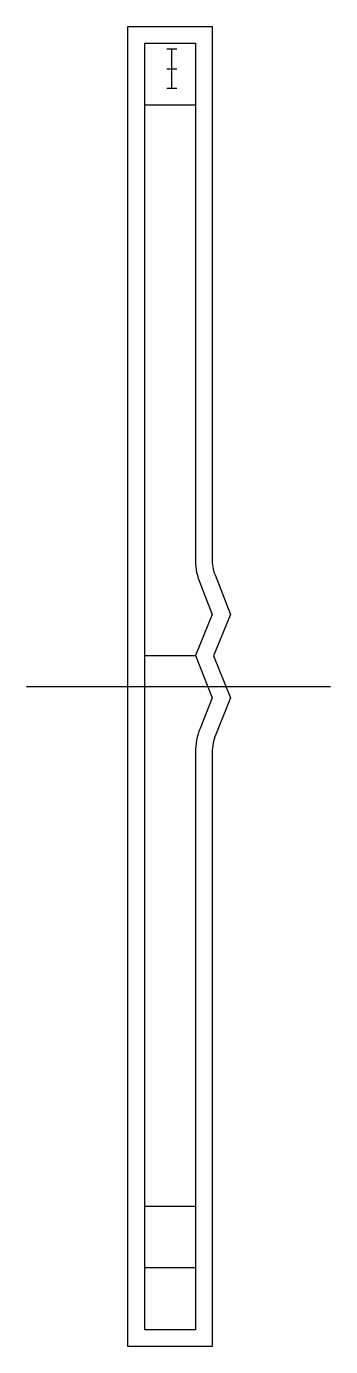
# Model space of a CAD drawing. Header units: inches. Extents: x 0 to 7.1, y 0 to 30.8.
import ezdxf

# ---------------------------------------------------------------- set-up
doc = ezdxf.new("R2010")
doc.units = ezdxf.units.IN

msp = doc.modelspace()

# ---------------------------------------------------------------- linework, layer by layer
at = {"layer": 'T001L001'}
for points in [[(4.754, 15.13), (4.412, 14.275), (4.392, 14.22), (4.375, 14.169), (4.362, 14.118), (4.35, 14.066), (4.342, 14.014), (4.335, 13.961), (4.331, 13.907), (4.33, 13.848), (4.33, 1.835), (4.33, 0), (2.362, 0), (2.362, 1.835), (2.362, 3.277), (2.362, 6.117), (2.362, 8.957), (2.362, 11.343), (2.362, 13.728), (2.362, 16.114), (2.362, 18.5), (2.362, 20.885), (2.362, 23.271), (2.362, 26.111), (2.362, 28.951), (2.362, 30.787), (4.33, 30.787), (4.33, 29.278), (4.33, 26.564), (4.33, 23.201), (4.33, 20.139), (4.33, 18.331), (4.331, 18.278), (4.335, 18.23), (4.342, 18.183), (4.35, 18.136), (4.362, 18.09), (4.375, 18.044), (4.394, 17.994), (4.753, 17.07), (4.361, 16.112), (4.754, 15.13)], [(4.33, 15.13), (4.045, 14.417), (4.02, 14.349), (3.998, 14.28), (3.979, 14.211), (3.964, 14.14), (3.952, 14.07), (3.943, 13.998), (3.938, 13.926), (3.936, 13.853), (3.936, 1.835), (3.936, 0.393), (2.755, 0.393), (2.755, 1.835), (2.755, 3.277), (2.755, 6.117), (2.755, 8.957), (2.755, 11.343), (2.755, 13.728), (2.755, 16.114), (2.755, 18.5), (2.755, 20.885), (2.755, 23.271), (2.755, 26.111), (2.755, 28.951), (2.755, 30.393), (3.936, 30.393), (3.936, 29.278), (3.936, 26.564), (3.936, 23.201), (3.936, 20.139), (3.936, 18.326), (3.938, 18.257), (3.944, 18.188), (3.953, 18.12), (3.965, 18.053), (3.982, 17.987), (4.001, 17.921), (4.025, 17.855), (4.329, 17.074), (3.936, 16.114), (4.33, 15.13)], [(3.506, 30.254), (3.27, 30.254)], [(3.388, 29.348), (3.388, 30.254)], [(3.27, 29.801), (3.506, 29.801)], [(3.27, 29.348), (3.506, 29.348)], [(3.936, 28.951), (2.755, 28.951)], [(2.755, 16.114), (3.936, 16.114)], [(0, 15.393), (7.086, 15.393)], [(2.755, 3.277), (3.936, 3.277)], [(3.936, 1.835), (2.755, 1.835)]]:
    msp.add_lwpolyline(points, dxfattribs=at)

doc.saveas('drawing.dxf')
